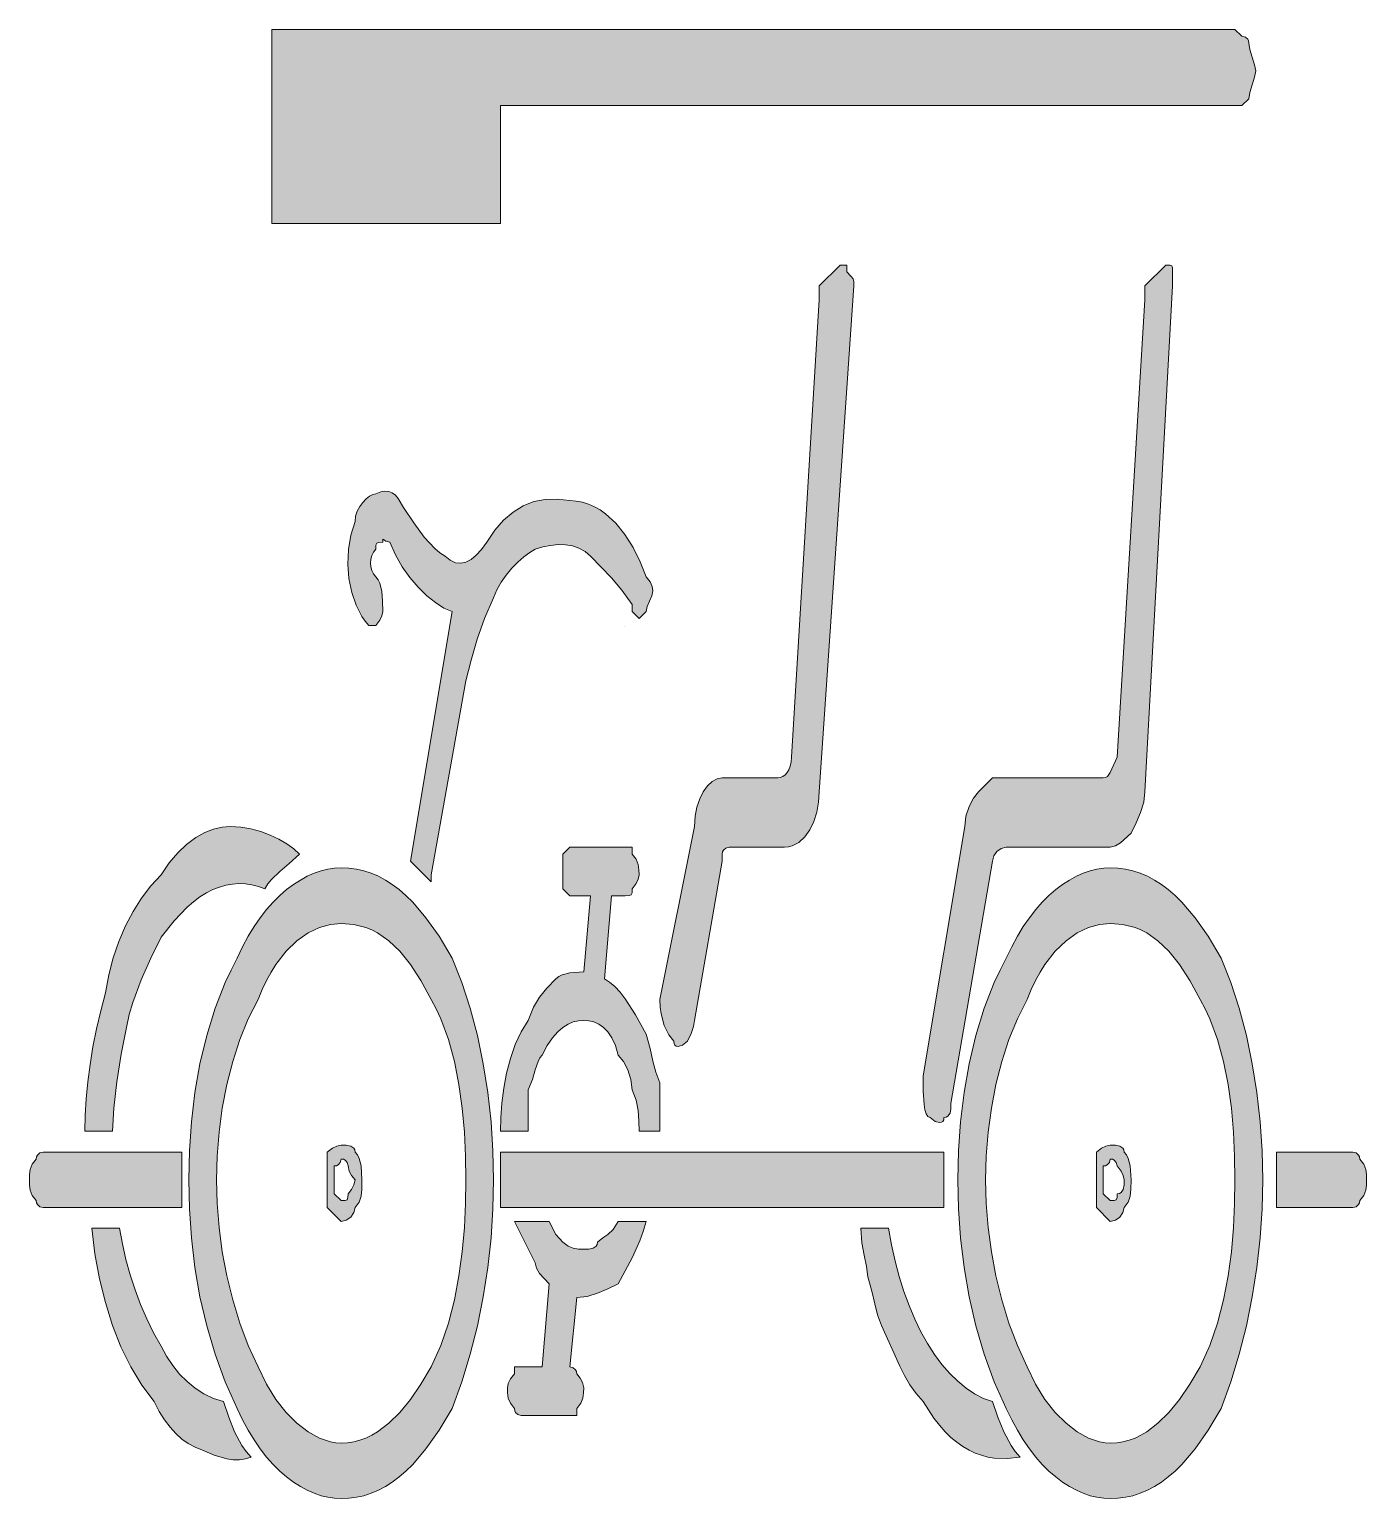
# Model space of a CAD drawing. Header units: metres. Extents: x 82 to 314, y 12 to 267.
import ezdxf

# ---------------------------------------------------------------- set-up
doc = ezdxf.new("R2010")
doc.units = ezdxf.units.M
doc.layers.add('FILL_WHITE_FFFFFF', color=7, linetype='Continuous', true_color=0xffffff)
doc.layers.add('STROKE_WHITE_FFFFFF', color=7, linetype='Continuous', true_color=0xffffff)

msp = doc.modelspace()

# ---------------------------------------------------------------- hatches: boundary and pattern name
at = {"layer": 'FILL_WHITE_FFFFFF', "true_color": 0xffffff}
h = msp.add_hatch(color=7, dxfattribs=at)
h.dxf.hatch_style = 1
h.paths.add_polyline_path([(291.15, 266.85), (292.35, 265.65), (292.95, 265.5), (293.36, 265.14), (293.5, 264.85), (293.55, 264.45), (293.74, 263.36), (294.15, 262.05), (294.56, 260.74), (294.75, 259.65), (294.56, 258.56), (294.15, 257.25), (293.74, 255.94), (293.55, 254.85), (292.35, 253.65), (291.15, 253.65), (163.95, 253.65), (163.95, 233.25), (124.35, 233.25), (124.35, 266.85), (291.15, 266.85)])
h = msp.add_hatch(color=7, dxfattribs=at)
h.dxf.hatch_style = 1
h.paths.add_polyline_path([(223.95, 226.05), (223.95, 224.85), (224.64, 224.14), (225, 223.65), (225.13, 223.16), (225.15, 222.45), (219.15, 134.85), (219.04, 133.06), (218.72, 131.32), (218.2, 129.7), (217.5, 128.25), (216.63, 127.02), (215.61, 126.07), (214.44, 125.47), (213.81, 125.31), (213.15, 125.25), (203.55, 125.25), (202.95, 125.1), (202.54, 124.74), (202.4, 124.45), (202.35, 124.05), (202.35, 122.85), (197.55, 95.25), (197.36, 94.18), (196.95, 93), (196.35, 91.65), (195.47, 90.97), (194.7, 90.75), (194.39, 90.81), (194.16, 90.97), (194, 91.26), (193.95, 91.65), (193.07, 92.77), (192.3, 94.35), (191.76, 96.37), (191.6, 97.56), (191.55, 98.85), (197.55, 128.85), (197.66, 130.59), (197.96, 132.19), (198.44, 133.62), (199.05, 134.85), (199.78, 135.86), (200.59, 136.61), (201.45, 137.09), (202.35, 137.25), (211.95, 137.25), (212.4, 137.31), (212.83, 137.47), (213.24, 137.76), (213.6, 138.15), (213.91, 138.66), (214.14, 139.27), (214.3, 140.01), (214.35, 140.85), (219.15, 220.05), (219.15, 222.45), (222.75, 226.05), (223.95, 226.05)])
h = msp.add_hatch(color=7, dxfattribs=at)
h.dxf.hatch_style = 1
h.paths.add_polyline_path([(268.75, 137.31), (269.06, 137.47), (269.55, 138.15), (270.75, 140.85), (275.55, 220.05), (275.55, 222.45), (279.15, 226.05), (279.84, 226.03), (280.2, 225.9), (280.33, 225.54), (280.35, 224.85), (280.35, 222.45), (275.55, 134.85), (275.34, 133.05), (274.8, 131.25), (274.03, 129.45), (273.15, 127.65), (271.35, 126), (270.45, 125.46), (269.55, 125.25), (251.55, 125.25), (250.67, 125.04), (249.9, 124.5), (249.36, 123.73), (249.15, 122.85), (241.95, 80.85), (241.93, 79.97), (241.8, 79.2), (241.44, 78.66), (241.15, 78.5), (240.75, 78.45), (240.7, 78.06), (240.54, 77.77), (240.31, 77.61), (240, 77.55), (239.23, 77.77), (238.35, 78.45), (237.95, 78.61), (237.66, 79.07), (237.44, 79.78), (237.3, 80.7), (237.17, 83.01), (237.15, 85.65), (244.35, 128.85), (244.56, 130.63), (245.1, 132.3), (245.87, 133.74), (246.75, 134.85), (249.15, 137.25), (268.35, 137.25), (268.75, 137.31)])
h = msp.add_hatch(color=7, dxfattribs=at)
h.dxf.hatch_style = 1
h.paths.add_polyline_path([(184.95, 169.74), (183.15, 171.9), (179.55, 175.65), (178.6, 176.44), (177.54, 177.02), (176.41, 177.4), (175.2, 177.6), (173.94, 177.63), (172.63, 177.51), (171.3, 177.24), (169.95, 176.85), (169, 176.29), (167.98, 175.54), (166.93, 174.61), (165.9, 173.55), (164.92, 172.37), (164.04, 171.11), (163.31, 169.8), (162.75, 168.45), (161.16, 164.85), (159.9, 161.25), (158.87, 157.65), (157.95, 154.05), (151.95, 120.45), (151.95, 119.25), (148.35, 122.85), (155.55, 166.05), (154.15, 166.66), (152.68, 167.59), (151.18, 168.79), (149.7, 170.25), (148.27, 171.93), (146.94, 173.81), (145.76, 175.86), (144.75, 178.05), (144.06, 178.22), (143.7, 178.5), (143.57, 178.56), (143.55, 178.05), (142.86, 178.03), (142.5, 177.9), (142.37, 177.54), (142.35, 176.85), (141.96, 176.35), (141.68, 175.76), (141.51, 175.12), (141.45, 174.45), (141.51, 173.78), (141.68, 173.14), (141.96, 172.55), (142.35, 172.05), (142.75, 171.55), (143.04, 170.94), (143.4, 169.5), (143.53, 167.83), (143.55, 166.05), (143.4, 165.3), (143.04, 164.53), (142.35, 163.65), (141.15, 163.65), (140.5, 164.38), (139.91, 165.21), (138.92, 167.14), (138.18, 169.35), (137.7, 171.75), (137.51, 174.27), (137.61, 176.81), (138.02, 179.3), (138.75, 181.65), (138.86, 182.55), (139.14, 183.41), (139.57, 184.22), (140.1, 184.95), (140.68, 185.56), (141.28, 186.04), (141.85, 186.34), (142.35, 186.45), (143.2, 186.79), (143.94, 186.92), (144.61, 186.85), (145.2, 186.6), (145.74, 186.18), (146.23, 185.61), (147.15, 184.05), (148.95, 181.39), (150.75, 178.95), (152.55, 176.96), (153.45, 176.21), (154.35, 175.65), (155.25, 174.92), (156.15, 174.51), (157.05, 174.41), (157.95, 174.6), (158.85, 175.08), (159.75, 175.82), (160.65, 176.81), (161.55, 178.05), (162.96, 180.13), (164.48, 181.87), (166.11, 183.28), (167.85, 184.35), (169.71, 185.08), (171.68, 185.47), (173.76, 185.53), (175.95, 185.25), (177.06, 185.18), (178.14, 184.98), (179.19, 184.65), (180.21, 184.2), (181.19, 183.64), (182.13, 182.97), (183.9, 181.35), (185.5, 179.39), (186.92, 177.15), (188.14, 174.68), (189.15, 172.05), (189.84, 171.17), (190.2, 170.4), (190.35, 169.65), (190.16, 168.75), (189.75, 167.85), (189.34, 166.95), (189.15, 166.05), (187.95, 164.85), (186.75, 166.05), (186.75, 167.25), (184.95, 169.74)])
h = msp.add_hatch(color=7, dxfattribs=at)
h.dxf.hatch_style = 1
h.paths.add_polyline_path([(92.01, 78.8), (92.18, 81.66), (92.46, 84.59), (92.85, 87.6), (93.36, 90.66), (93.98, 93.77), (94.71, 96.9), (95.55, 100.05), (96.11, 103.14), (96.88, 106.11), (97.85, 108.93), (99, 111.6), (100.32, 114.1), (101.79, 116.42), (103.41, 118.54), (105.15, 120.45), (106.55, 122.53), (108.04, 124.29), (109.58, 125.74), (111.15, 126.9), (112.72, 127.77), (114.26, 128.38), (115.75, 128.74), (117.15, 128.85), (118.95, 128.74), (120.71, 128.44), (122.42, 127.96), (124.05, 127.35), (125.56, 126.62), (126.94, 125.81), (128.14, 124.95), (129.15, 124.05), (127.37, 122.44), (125.7, 121.05), (124.26, 119.66), (123.65, 118.9), (123.15, 118.05), (122.03, 118.44), (120.9, 118.72), (119.78, 118.89), (118.65, 118.93), (117.53, 118.86), (116.4, 118.66), (115.28, 118.34), (114.15, 117.9), (113.03, 117.33), (111.9, 116.63), (110.78, 115.8), (109.65, 114.84), (107.4, 112.52), (105.15, 109.65), (103.37, 106.03), (101.7, 102.3), (100.26, 98.34), (99.65, 96.25), (99.15, 94.05), (98.27, 89.38), (97.5, 84.6), (96.96, 80.04), (96.75, 76.05), (91.95, 76.05), (92.01, 78.8)])
h = msp.add_hatch(color=7, dxfattribs=at)
h.dxf.hatch_style = 1
h.paths.add_polyline_path([(182.85, 101.89), (183.75, 101.12), (184.65, 100.15), (185.55, 99), (187.35, 96.21), (189.15, 92.85), (189.86, 90.36), (190.35, 88.2), (190.84, 86.27), (191.55, 84.45), (191.55, 79.65), (191.55, 77.25), (191.55, 76.05), (187.95, 76.05), (187.93, 77.85), (187.8, 79.65), (187.44, 81.45), (186.75, 83.25), (186.54, 85.03), (186, 86.7), (185.23, 88.14), (184.35, 89.25), (183.85, 90.89), (183.24, 92.21), (182.56, 93.26), (181.8, 94.05), (180.99, 94.62), (180.13, 94.99), (179.25, 95.19), (178.35, 95.25), (177.45, 95.19), (176.55, 94.99), (175.65, 94.62), (174.75, 94.05), (173.85, 93.26), (172.95, 92.21), (172.05, 90.89), (171.15, 89.25), (170.75, 88.75), (170.44, 88.14), (169.95, 86.7), (169.46, 85.03), (168.75, 83.25), (168.75, 76.05), (163.95, 76.05), (164.01, 78.4), (164.19, 80.91), (164.52, 83.5), (165, 86.1), (165.65, 88.65), (166.48, 91.07), (167.51, 93.29), (168.75, 95.25), (169.67, 97.56), (170.7, 99.3), (171.96, 100.82), (173.55, 102.45), (174.05, 102.85), (174.64, 103.14), (175.95, 103.5), (178.35, 103.65), (179.55, 116.85), (175.95, 116.85), (174.75, 118.05), (174.75, 120.45), (174.75, 124.05), (175.95, 125.25), (185.55, 125.25), (186.75, 125.25), (186.75, 124.05), (187.44, 123.15), (187.8, 122.25), (187.93, 121.35), (187.95, 120.45), (187.8, 119.7), (187.44, 118.93), (186.75, 118.05), (186.73, 117.36), (186.6, 117), (186.24, 116.87), (185.55, 116.85), (183.15, 116.85), (181.95, 102.45), (182.85, 101.89)])
h = msp.add_hatch(color=7, dxfattribs=at)
h.dxf.hatch_style = 1
h.paths.add_polyline_path([(162.3, 57.58), (161.74, 52.48), (160.95, 47.4), (159.94, 42.37), (158.7, 37.44), (157.24, 32.66), (155.55, 28.05), (153.3, 24.28), (151.03, 21.06), (148.74, 18.37), (147.57, 17.22), (146.4, 16.2), (145.21, 15.31), (144.01, 14.54), (142.79, 13.89), (141.54, 13.37), (140.28, 12.96), (139, 12.68), (137.69, 12.51), (136.35, 12.45), (135.21, 12.51), (134.05, 12.68), (132.87, 12.96), (131.68, 13.37), (130.48, 13.89), (129.28, 14.54), (128.09, 15.31), (126.9, 16.2), (125.73, 17.22), (124.57, 18.37), (123.44, 19.65), (122.34, 21.06), (121.28, 22.6), (120.26, 24.28), (119.28, 26.1), (118.35, 28.05), (116.27, 32.66), (114.51, 37.44), (113.06, 42.37), (111.9, 47.4), (111.03, 52.48), (110.42, 57.58), (110.06, 62.65), (109.95, 67.65), (110.06, 72.65), (110.42, 77.7), (111.03, 82.75), (111.9, 87.75), (113.06, 92.63), (114.51, 97.35), (116.27, 101.84), (117.27, 103.98), (118.35, 106.05), (119.28, 108), (120.26, 109.82), (121.28, 111.5), (122.34, 113.04), (123.44, 114.45), (124.57, 115.73), (125.73, 116.88), (126.9, 117.9), (128.09, 118.79), (129.28, 119.56), (130.48, 120.21), (131.68, 120.73), (132.87, 121.14), (134.05, 121.42), (135.21, 121.59), (136.35, 121.65), (137.69, 121.59), (139, 121.42), (140.28, 121.14), (141.54, 120.73), (142.79, 120.21), (144.01, 119.56), (145.21, 118.79), (146.4, 117.9), (147.57, 116.88), (148.74, 115.73), (151.03, 113.04), (153.3, 109.82), (155.55, 106.05), (157.24, 101.84), (158.7, 97.35), (159.94, 92.63), (160.95, 87.75), (161.74, 82.75), (162.3, 77.7), (162.64, 72.65), (162.75, 67.65), (162.64, 62.65), (162.3, 57.58)])
h.paths.add_polyline_path([(157.69, 75.9), (157.32, 80.05), (156.75, 84.15), (155.96, 88.13), (154.91, 91.95), (153.59, 95.54), (152.81, 97.23), (151.95, 98.85), (150.15, 102.17), (148.33, 104.96), (146.49, 107.25), (144.6, 109.05), (142.66, 110.4), (141.66, 110.92), (140.64, 111.34), (138.55, 111.88), (136.35, 112.05), (134.5, 111.88), (132.58, 111.34), (130.63, 110.4), (128.7, 109.05), (126.82, 107.25), (125.04, 104.96), (124.2, 103.63), (123.41, 102.17), (122.65, 100.58), (121.95, 98.85), (120.26, 95.54), (118.8, 91.95), (117.56, 88.13), (116.55, 84.15), (115.76, 80.05), (115.2, 75.9), (114.86, 71.75), (114.75, 67.65), (114.86, 63.55), (115.2, 59.38), (115.76, 55.18), (116.55, 51), (117.56, 46.87), (118.8, 42.84), (120.26, 38.96), (121.95, 35.25), (123.41, 32.27), (125.04, 29.64), (126.82, 27.38), (128.7, 25.5), (130.63, 24.01), (132.58, 22.93), (134.5, 22.27), (135.44, 22.11), (136.35, 22.05), (137.46, 22.11), (138.55, 22.27), (139.61, 22.55), (140.64, 22.93), (141.66, 23.42), (142.66, 24.01), (144.6, 25.5), (146.49, 27.38), (148.33, 29.64), (150.15, 32.27), (151.95, 35.25), (153.59, 38.96), (154.91, 42.84), (155.96, 46.87), (156.75, 51), (157.32, 55.18), (157.69, 59.38), (157.89, 63.55), (157.95, 67.65), (157.89, 71.75), (157.69, 75.9)], flags=16)
h = msp.add_hatch(color=7, dxfattribs=at)
h.dxf.hatch_style = 1
h.paths.add_polyline_path([(295.5, 57.58), (294.94, 52.48), (294.15, 47.4), (293.14, 42.37), (291.9, 37.44), (290.44, 32.66), (288.75, 28.05), (286.5, 24.28), (284.23, 21.06), (281.94, 18.37), (280.77, 17.22), (279.6, 16.2), (278.41, 15.31), (277.21, 14.54), (275.99, 13.89), (274.74, 13.37), (273.48, 12.96), (272.2, 12.68), (270.89, 12.51), (269.55, 12.45), (268.41, 12.51), (267.25, 12.68), (266.07, 12.96), (264.88, 13.37), (263.68, 13.89), (262.48, 14.54), (261.29, 15.31), (260.1, 16.2), (258.93, 17.22), (257.77, 18.37), (256.64, 19.65), (255.54, 21.06), (254.48, 22.6), (253.46, 24.28), (252.48, 26.1), (251.55, 28.05), (249.47, 32.66), (247.71, 37.44), (246.26, 42.37), (245.1, 47.4), (244.23, 52.48), (243.62, 57.58), (243.26, 62.65), (243.15, 67.65), (243.26, 72.65), (243.62, 77.7), (244.23, 82.75), (245.1, 87.75), (246.26, 92.63), (247.71, 97.35), (249.47, 101.84), (250.47, 103.98), (251.55, 106.05), (252.48, 108), (253.46, 109.82), (254.48, 111.5), (255.54, 113.04), (256.64, 114.45), (257.77, 115.73), (258.93, 116.88), (260.1, 117.9), (261.29, 118.79), (262.48, 119.56), (263.68, 120.21), (264.88, 120.73), (266.07, 121.14), (267.25, 121.42), (268.41, 121.59), (269.55, 121.65), (270.89, 121.59), (272.2, 121.42), (273.48, 121.14), (274.74, 120.73), (275.99, 120.21), (277.21, 119.56), (278.41, 118.79), (279.6, 117.9), (280.77, 116.88), (281.94, 115.73), (284.23, 113.04), (286.5, 109.82), (288.75, 106.05), (290.44, 101.84), (291.9, 97.35), (293.14, 92.63), (294.15, 87.75), (294.94, 82.75), (295.5, 77.7), (295.84, 72.65), (295.95, 67.65), (295.84, 62.65), (295.5, 57.58)])
h.paths.add_polyline_path([(290.89, 75.9), (290.52, 80.05), (289.95, 84.15), (289.16, 88.13), (288.11, 91.95), (286.79, 95.54), (286.01, 97.23), (285.15, 98.85), (283.35, 102.17), (281.53, 104.96), (279.69, 107.25), (277.8, 109.05), (275.86, 110.4), (274.86, 110.92), (273.84, 111.34), (271.75, 111.88), (269.55, 112.05), (267.7, 111.88), (265.78, 111.34), (263.83, 110.4), (261.9, 109.05), (260.02, 107.25), (258.24, 104.96), (257.4, 103.63), (256.61, 102.17), (255.85, 100.58), (255.15, 98.85), (253.46, 95.54), (252, 91.95), (250.76, 88.13), (249.75, 84.15), (248.96, 80.05), (248.4, 75.9), (248.06, 71.75), (247.95, 67.65), (248.06, 63.55), (248.4, 59.38), (248.96, 55.18), (249.75, 51), (250.76, 46.87), (252, 42.84), (253.46, 38.96), (255.15, 35.25), (256.61, 32.27), (258.24, 29.64), (260.02, 27.38), (261.9, 25.5), (263.83, 24.01), (265.78, 22.93), (267.7, 22.27), (268.64, 22.11), (269.55, 22.05), (270.66, 22.11), (271.75, 22.27), (272.81, 22.55), (273.84, 22.93), (274.86, 23.42), (275.86, 24.01), (277.8, 25.5), (279.69, 27.38), (281.53, 29.64), (283.35, 32.27), (285.15, 35.25), (286.79, 38.96), (288.11, 42.84), (289.16, 46.87), (289.95, 51), (290.52, 55.18), (290.89, 59.38), (291.09, 63.55), (291.15, 67.65), (291.09, 71.75), (290.89, 75.9)], flags=16)
h = msp.add_hatch(color=7, dxfattribs=at)
h.dxf.hatch_style = 1
h.paths.add_polyline_path([(108.75, 62.85), (84.75, 62.85), (84.15, 63), (83.74, 63.36), (83.6, 63.65), (83.55, 64.05), (82.86, 64.95), (82.5, 65.85), (82.37, 66.75), (82.35, 67.65), (82.37, 68.55), (82.5, 69.45), (82.86, 70.35), (83.55, 71.25), (83.6, 71.65), (83.74, 71.94), (84.15, 72.3), (84.75, 72.45), (108.75, 72.45), (108.75, 62.85)])
h = msp.add_hatch(color=7, dxfattribs=at)
h.dxf.hatch_style = 1
h.paths.add_polyline_path([(139.8, 64.8), (139.44, 63.77), (138.75, 62.85), (138.54, 61.97), (138, 61.2), (137.23, 60.66), (136.35, 60.45), (133.95, 62.85), (133.95, 67.65), (133.95, 72.45), (134.83, 73.14), (135.6, 73.5), (136.35, 73.65), (137.23, 73.63), (138, 73.5), (138.54, 73.14), (138.7, 72.85), (138.75, 72.45), (139.15, 71.95), (139.44, 71.36), (139.8, 70.05), (139.95, 67.65), (139.93, 66.06), (139.8, 64.8)])
h.paths.add_polyline_path([(137.74, 69.17), (137.55, 70.05), (137.4, 70.65), (137.04, 71.06), (136.75, 71.2), (136.35, 71.25), (136.2, 70.65), (135.84, 70.24), (135.55, 70.1), (135.15, 70.05), (135.15, 67.65), (135.15, 65.25), (136.35, 64.05), (137.04, 64.07), (137.4, 64.2), (137.53, 64.56), (137.55, 65.25), (138.15, 66), (138.56, 66.77), (138.75, 67.65), (138.15, 68.4), (137.74, 69.17)], flags=16)
h = msp.add_hatch(color=7, dxfattribs=at)
h.dxf.hatch_style = 1
h.paths.add_polyline_path([(163.95, 72.45), (240.75, 72.45), (240.75, 62.85), (163.95, 62.85), (163.95, 72.45)])
h = msp.add_hatch(color=7, dxfattribs=at)
h.dxf.hatch_style = 1
h.paths.add_polyline_path([(273, 64.8), (272.64, 63.77), (271.95, 62.85), (271.74, 61.97), (271.2, 61.2), (270.43, 60.66), (269.55, 60.45), (267.15, 62.85), (267.15, 67.65), (267.15, 72.45), (268.03, 73.14), (268.8, 73.5), (269.55, 73.65), (270.43, 73.63), (271.2, 73.5), (271.74, 73.14), (271.9, 72.85), (271.95, 72.45), (272.35, 71.95), (272.64, 71.36), (273, 70.05), (273.15, 67.65), (273.13, 66.06), (273, 64.8)])
h.paths.add_polyline_path([(271.44, 69.17), (270.75, 70.05), (270.6, 70.65), (270.24, 71.06), (269.95, 71.2), (269.55, 71.25), (269.4, 70.65), (269.04, 70.24), (268.75, 70.1), (268.35, 70.05), (268.35, 67.65), (268.35, 65.25), (269.55, 64.05), (270.24, 64.07), (270.6, 64.2), (270.73, 64.56), (270.75, 65.25), (271.15, 65.3), (271.44, 65.46), (271.8, 66), (271.93, 66.77), (271.95, 67.65), (271.8, 68.4), (271.44, 69.17)], flags=16)
h = msp.add_hatch(color=7, dxfattribs=at)
h.dxf.hatch_style = 1
h.paths.add_polyline_path([(298.35, 72.45), (311.55, 72.45), (312.15, 72.3), (312.56, 71.94), (312.7, 71.65), (312.75, 71.25), (313.44, 70.35), (313.8, 69.45), (313.93, 68.55), (313.95, 67.65), (313.93, 66.75), (313.8, 65.85), (313.44, 64.95), (312.75, 64.05), (312.7, 63.65), (312.56, 63.36), (312.15, 63), (311.55, 62.85), (298.35, 62.85), (298.35, 72.45)])
h = msp.add_hatch(color=7, dxfattribs=at)
h.dxf.hatch_style = 1
h.paths.add_polyline_path([(97.95, 59.25), (98.46, 56.55), (99.08, 53.87), (99.81, 51.21), (100.65, 48.6), (101.61, 46.04), (102.68, 43.56), (103.86, 41.15), (105.15, 38.85), (106.11, 37.11), (107.18, 35.49), (108.36, 34.02), (109.65, 32.7), (111.06, 31.55), (112.58, 30.58), (114.21, 29.81), (115.95, 29.25), (116.87, 26.57), (117.9, 24), (119.16, 21.66), (119.9, 20.6), (120.75, 19.65), (119.8, 19.31), (118.76, 19.16), (117.67, 19.19), (116.55, 19.35), (114.34, 19.99), (112.35, 20.85), (111.05, 21.36), (109.86, 21.99), (108.74, 22.77), (107.7, 23.7), (106.71, 24.8), (105.77, 26.08), (104.85, 27.56), (103.95, 29.25), (101.81, 32.11), (99.9, 35.29), (98.21, 38.74), (96.75, 42.45), (95.51, 46.38), (94.5, 50.51), (93.71, 54.81), (93.15, 59.25), (97.95, 59.25)])
h = msp.add_hatch(color=7, dxfattribs=at)
h.dxf.hatch_style = 1
h.paths.add_polyline_path([(176.55, 35.1), (176.96, 34.74), (177.1, 34.45), (177.15, 34.05), (177.75, 33.3), (178.16, 32.53), (178.35, 31.65), (178.33, 30.75), (178.2, 29.85), (177.84, 28.95), (177.15, 28.05), (177.15, 26.85), (175.95, 26.85), (167.55, 26.85), (166.95, 27), (166.54, 27.36), (166.4, 27.65), (166.35, 28.05), (165.66, 28.95), (165.3, 29.85), (165.17, 30.75), (165.15, 31.65), (165.3, 32.4), (165.66, 33.17), (166.35, 34.05), (166.35, 35.25), (167.55, 35.25), (171.15, 35.25), (172.35, 49.65), (170.7, 51.45), (170.16, 52.35), (169.95, 53.25), (166.35, 60.45), (172.35, 60.45), (173.55, 58.2), (174.75, 56.85), (175.65, 56.16), (176.55, 55.8), (177.45, 55.67), (178.35, 55.65), (179.23, 55.67), (180, 55.8), (180.54, 56.16), (180.7, 56.45), (180.75, 56.85), (181.65, 57.58), (182.55, 58.2), (183.45, 59.04), (184.35, 60.45), (189.15, 60.45), (188.65, 58.71), (188.06, 57.07), (186.75, 54.15), (184.35, 49.65), (182.55, 48.77), (180.75, 48), (178.95, 47.46), (177.15, 47.25), (175.95, 35.25), (176.55, 35.1)])
h = msp.add_hatch(color=7, dxfattribs=at)
h.dxf.hatch_style = 1
h.paths.add_polyline_path([(231.66, 56.37), (232.27, 53.58), (232.98, 50.89), (233.79, 48.32), (234.7, 45.86), (235.69, 43.54), (236.75, 41.34), (237.9, 39.3), (239.12, 37.41), (240.4, 35.68), (241.74, 34.13), (243.13, 32.76), (244.58, 31.57), (246.06, 30.59), (247.59, 29.81), (249.15, 29.25), (250.07, 26.57), (251.1, 24), (252.36, 21.66), (253.1, 20.6), (253.95, 19.65), (251.7, 19.37), (249.47, 19.46), (248.36, 19.65), (247.26, 19.95), (246.18, 20.34), (245.1, 20.85), (244.04, 21.47), (242.99, 22.2), (241.96, 23.06), (240.96, 24.04), (239.97, 25.14), (239, 26.38), (237.15, 29.25), (235.91, 30.65), (234.84, 32.16), (233.92, 33.74), (233.1, 35.4), (229.95, 42.45), (229.24, 44.27), (228.75, 46.2), (228.26, 48.36), (227.55, 50.85), (227.36, 52.67), (226.95, 54.6), (226.54, 56.76), (226.35, 59.25), (231.15, 59.25), (231.66, 56.37)])

# ---------------------------------------------------------------- linework, layer by layer
at = {"layer": 'FILL_WHITE_FFFFFF', "lineweight": 0, "true_color": 0xffffff}
for points in [[(291.15, 266.85), (292.35, 265.65), (292.95, 265.5), (293.36, 265.14), (293.5, 264.85), (293.55, 264.45), (293.74, 263.36), (294.15, 262.05), (294.56, 260.74), (294.75, 259.65), (294.56, 258.56), (294.15, 257.25), (293.74, 255.94), (293.55, 254.85), (292.35, 253.65), (291.15, 253.65), (163.95, 253.65), (163.95, 233.25), (124.35, 233.25), (124.35, 266.85)], [(223.95, 226.05), (223.95, 224.85), (224.64, 224.14), (225, 223.65), (225.13, 223.16), (225.15, 222.45), (219.15, 134.85), (219.04, 133.06), (218.72, 131.32), (218.2, 129.7), (217.5, 128.25), (216.63, 127.02), (215.61, 126.07), (214.44, 125.47), (213.81, 125.31), (213.15, 125.25), (203.55, 125.25), (202.95, 125.1), (202.54, 124.74), (202.4, 124.45), (202.35, 124.05), (202.35, 122.85), (197.55, 95.25), (197.36, 94.18), (196.95, 93), (196.35, 91.65), (195.47, 90.97), (194.7, 90.75), (194.39, 90.81), (194.16, 90.97), (194, 91.26), (193.95, 91.65), (193.07, 92.77), (192.3, 94.35), (191.76, 96.37), (191.6, 97.56), (191.55, 98.85), (197.55, 128.85), (197.66, 130.59), (197.96, 132.19), (198.44, 133.62), (199.05, 134.85), (199.78, 135.86), (200.59, 136.61), (201.45, 137.09), (202.35, 137.25), (211.95, 137.25), (212.4, 137.31), (212.83, 137.47), (213.24, 137.76), (213.6, 138.15), (213.91, 138.66), (214.14, 139.27), (214.3, 140.01), (214.35, 140.85), (219.15, 220.05), (219.15, 222.45), (222.75, 226.05)], [(268.75, 137.31), (269.06, 137.47), (269.55, 138.15), (270.75, 140.85), (275.55, 220.05), (275.55, 222.45), (279.15, 226.05), (279.84, 226.03), (280.2, 225.9), (280.33, 225.54), (280.35, 224.85), (280.35, 222.45), (275.55, 134.85), (275.34, 133.05), (274.8, 131.25), (274.03, 129.45), (273.15, 127.65), (271.35, 126), (270.45, 125.46), (269.55, 125.25), (251.55, 125.25), (250.67, 125.04), (249.9, 124.5), (249.36, 123.73), (249.15, 122.85), (241.95, 80.85), (241.93, 79.97), (241.8, 79.2), (241.44, 78.66), (241.15, 78.5), (240.75, 78.45), (240.7, 78.06), (240.54, 77.77), (240.31, 77.61), (240, 77.55), (239.23, 77.77), (238.35, 78.45), (237.95, 78.61), (237.66, 79.07), (237.44, 79.78), (237.3, 80.7), (237.17, 83.01), (237.15, 85.65), (244.35, 128.85), (244.56, 130.63), (245.1, 132.3), (245.87, 133.74), (246.75, 134.85), (249.15, 137.25), (268.35, 137.25)], [(184.95, 169.74), (183.15, 171.9), (179.55, 175.65), (178.6, 176.44), (177.54, 177.02), (176.41, 177.4), (175.2, 177.6), (173.94, 177.63), (172.63, 177.51), (171.3, 177.24), (169.95, 176.85), (169, 176.29), (167.98, 175.54), (166.93, 174.61), (165.9, 173.55), (164.92, 172.37), (164.04, 171.11), (163.31, 169.8), (162.75, 168.45), (161.16, 164.85), (159.9, 161.25), (158.87, 157.65), (157.95, 154.05), (151.95, 120.45), (151.95, 119.25), (148.35, 122.85), (155.55, 166.05), (154.15, 166.66), (152.68, 167.59), (151.18, 168.79), (149.7, 170.25), (148.27, 171.93), (146.94, 173.81), (145.76, 175.86), (144.75, 178.05), (144.06, 178.22), (143.7, 178.5), (143.57, 178.56), (143.55, 178.05), (142.86, 178.03), (142.5, 177.9), (142.37, 177.54), (142.35, 176.85), (141.96, 176.35), (141.68, 175.76), (141.51, 175.12), (141.45, 174.45), (141.51, 173.78), (141.68, 173.14), (141.96, 172.55), (142.35, 172.05), (142.75, 171.55), (143.04, 170.94), (143.4, 169.5), (143.53, 167.83), (143.55, 166.05), (143.4, 165.3), (143.04, 164.53), (142.35, 163.65), (141.15, 163.65), (140.5, 164.38), (139.91, 165.21), (138.92, 167.14), (138.18, 169.35), (137.7, 171.75), (137.51, 174.27), (137.61, 176.81), (138.02, 179.3), (138.75, 181.65), (138.86, 182.55), (139.14, 183.41), (139.57, 184.22), (140.1, 184.95), (140.68, 185.56), (141.28, 186.04), (141.85, 186.34), (142.35, 186.45), (143.2, 186.79), (143.94, 186.92), (144.61, 186.85), (145.2, 186.6), (145.74, 186.18), (146.23, 185.61), (147.15, 184.05), (148.95, 181.39), (150.75, 178.95), (152.55, 176.96), (153.45, 176.21), (154.35, 175.65), (155.25, 174.92), (156.15, 174.51), (157.05, 174.41), (157.95, 174.6), (158.85, 175.08), (159.75, 175.82), (160.65, 176.81), (161.55, 178.05), (162.96, 180.13), (164.48, 181.87), (166.11, 183.28), (167.85, 184.35), (169.71, 185.08), (171.68, 185.47), (173.76, 185.53), (175.95, 185.25), (177.06, 185.18), (178.14, 184.98), (179.19, 184.65), (180.21, 184.2), (181.19, 183.64), (182.13, 182.97), (183.9, 181.35), (185.5, 179.39), (186.92, 177.15), (188.14, 174.68), (189.15, 172.05), (189.84, 171.17), (190.2, 170.4), (190.35, 169.65), (190.16, 168.75), (189.75, 167.85), (189.34, 166.95), (189.15, 166.05), (187.95, 164.85), (186.75, 166.05), (186.75, 167.25)], [(92.01, 78.8), (92.18, 81.66), (92.46, 84.59), (92.85, 87.6), (93.36, 90.66), (93.98, 93.77), (94.71, 96.9), (95.55, 100.05), (96.11, 103.14), (96.88, 106.11), (97.85, 108.93), (99, 111.6), (100.32, 114.1), (101.79, 116.42), (103.41, 118.54), (105.15, 120.45), (106.55, 122.53), (108.04, 124.29), (109.58, 125.74), (111.15, 126.9), (112.72, 127.77), (114.26, 128.38), (115.75, 128.74), (117.15, 128.85), (118.95, 128.74), (120.71, 128.44), (122.42, 127.96), (124.05, 127.35), (125.56, 126.62), (126.94, 125.81), (128.14, 124.95), (129.15, 124.05), (127.37, 122.44), (125.7, 121.05), (124.26, 119.66), (123.65, 118.9), (123.15, 118.05), (122.03, 118.44), (120.9, 118.72), (119.78, 118.89), (118.65, 118.93), (117.53, 118.86), (116.4, 118.66), (115.28, 118.34), (114.15, 117.9), (113.03, 117.33), (111.9, 116.63), (110.78, 115.8), (109.65, 114.84), (107.4, 112.52), (105.15, 109.65), (103.37, 106.03), (101.7, 102.3), (100.26, 98.34), (99.65, 96.25), (99.15, 94.05), (98.27, 89.38), (97.5, 84.6), (96.96, 80.04), (96.75, 76.05), (91.95, 76.05)], [(182.85, 101.89), (183.75, 101.12), (184.65, 100.15), (185.55, 99), (187.35, 96.21), (189.15, 92.85), (189.86, 90.36), (190.35, 88.2), (190.84, 86.27), (191.55, 84.45), (191.55, 79.65), (191.55, 77.25), (191.55, 76.05), (187.95, 76.05), (187.93, 77.85), (187.8, 79.65), (187.44, 81.45), (186.75, 83.25), (186.54, 85.03), (186, 86.7), (185.23, 88.14), (184.35, 89.25), (183.85, 90.89), (183.24, 92.21), (182.56, 93.26), (181.8, 94.05), (180.99, 94.62), (180.13, 94.99), (179.25, 95.19), (178.35, 95.25), (177.45, 95.19), (176.55, 94.99), (175.65, 94.62), (174.75, 94.05), (173.85, 93.26), (172.95, 92.21), (172.05, 90.89), (171.15, 89.25), (170.75, 88.75), (170.44, 88.14), (169.95, 86.7), (169.46, 85.03), (168.75, 83.25), (168.75, 76.05), (163.95, 76.05), (164.01, 78.4), (164.19, 80.91), (164.52, 83.5), (165, 86.1), (165.65, 88.65), (166.48, 91.07), (167.51, 93.29), (168.75, 95.25), (169.67, 97.56), (170.7, 99.3), (171.96, 100.82), (173.55, 102.45), (174.05, 102.85), (174.64, 103.14), (175.95, 103.5), (178.35, 103.65), (179.55, 116.85), (175.95, 116.85), (174.75, 118.05), (174.75, 120.45), (174.75, 124.05), (175.95, 125.25), (185.55, 125.25), (186.75, 125.25), (186.75, 124.05), (187.44, 123.15), (187.8, 122.25), (187.93, 121.35), (187.95, 120.45), (187.8, 119.7), (187.44, 118.93), (186.75, 118.05), (186.73, 117.36), (186.6, 117), (186.24, 116.87), (185.55, 116.85), (183.15, 116.85), (181.95, 102.45)], [(162.3, 57.58), (161.74, 52.48), (160.95, 47.4), (159.94, 42.37), (158.7, 37.44), (157.24, 32.66), (155.55, 28.05), (153.3, 24.28), (151.03, 21.06), (148.74, 18.37), (147.57, 17.22), (146.4, 16.2), (145.21, 15.31), (144.01, 14.54), (142.79, 13.89), (141.54, 13.37), (140.28, 12.96), (139, 12.68), (137.69, 12.51), (136.35, 12.45), (135.21, 12.51), (134.05, 12.68), (132.87, 12.96), (131.68, 13.37), (130.48, 13.89), (129.28, 14.54), (128.09, 15.31), (126.9, 16.2), (125.73, 17.22), (124.57, 18.37), (123.44, 19.65), (122.34, 21.06), (121.28, 22.6), (120.26, 24.28), (119.28, 26.1), (118.35, 28.05), (116.27, 32.66), (114.51, 37.44), (113.06, 42.37), (111.9, 47.4), (111.03, 52.48), (110.42, 57.58), (110.06, 62.65), (109.95, 67.65), (110.06, 72.65), (110.42, 77.7), (111.03, 82.75), (111.9, 87.75), (113.06, 92.63), (114.51, 97.35), (116.27, 101.84), (117.27, 103.98), (118.35, 106.05), (119.28, 108), (120.26, 109.82), (121.28, 111.5), (122.34, 113.04), (123.44, 114.45), (124.57, 115.73), (125.73, 116.88), (126.9, 117.9), (128.09, 118.79), (129.28, 119.56), (130.48, 120.21), (131.68, 120.73), (132.87, 121.14), (134.05, 121.42), (135.21, 121.59), (136.35, 121.65), (137.69, 121.59), (139, 121.42), (140.28, 121.14), (141.54, 120.73), (142.79, 120.21), (144.01, 119.56), (145.21, 118.79), (146.4, 117.9), (147.57, 116.88), (148.74, 115.73), (151.03, 113.04), (153.3, 109.82), (155.55, 106.05), (157.24, 101.84), (158.7, 97.35), (159.94, 92.63), (160.95, 87.75), (161.74, 82.75), (162.3, 77.7), (162.64, 72.65), (162.75, 67.65), (162.64, 62.65)], [(295.5, 57.58), (294.94, 52.48), (294.15, 47.4), (293.14, 42.37), (291.9, 37.44), (290.44, 32.66), (288.75, 28.05), (286.5, 24.28), (284.23, 21.06), (281.94, 18.37), (280.77, 17.22), (279.6, 16.2), (278.41, 15.31), (277.21, 14.54), (275.99, 13.89), (274.74, 13.37), (273.48, 12.96), (272.2, 12.68), (270.89, 12.51), (269.55, 12.45), (268.41, 12.51), (267.25, 12.68), (266.07, 12.96), (264.88, 13.37), (263.68, 13.89), (262.48, 14.54), (261.29, 15.31), (260.1, 16.2), (258.93, 17.22), (257.77, 18.37), (256.64, 19.65), (255.54, 21.06), (254.48, 22.6), (253.46, 24.28), (252.48, 26.1), (251.55, 28.05), (249.47, 32.66), (247.71, 37.44), (246.26, 42.37), (245.1, 47.4), (244.23, 52.48), (243.62, 57.58), (243.26, 62.65), (243.15, 67.65), (243.26, 72.65), (243.62, 77.7), (244.23, 82.75), (245.1, 87.75), (246.26, 92.63), (247.71, 97.35), (249.47, 101.84), (250.47, 103.98), (251.55, 106.05), (252.48, 108), (253.46, 109.82), (254.48, 111.5), (255.54, 113.04), (256.64, 114.45), (257.77, 115.73), (258.93, 116.88), (260.1, 117.9), (261.29, 118.79), (262.48, 119.56), (263.68, 120.21), (264.88, 120.73), (266.07, 121.14), (267.25, 121.42), (268.41, 121.59), (269.55, 121.65), (270.89, 121.59), (272.2, 121.42), (273.48, 121.14), (274.74, 120.73), (275.99, 120.21), (277.21, 119.56), (278.41, 118.79), (279.6, 117.9), (280.77, 116.88), (281.94, 115.73), (284.23, 113.04), (286.5, 109.82), (288.75, 106.05), (290.44, 101.84), (291.9, 97.35), (293.14, 92.63), (294.15, 87.75), (294.94, 82.75), (295.5, 77.7), (295.84, 72.65), (295.95, 67.65), (295.84, 62.65)], [(157.69, 75.9), (157.32, 80.05), (156.75, 84.15), (155.96, 88.13), (154.91, 91.95), (153.59, 95.54), (152.81, 97.23), (151.95, 98.85), (150.15, 102.17), (148.33, 104.96), (146.49, 107.25), (144.6, 109.05), (142.66, 110.4), (141.66, 110.92), (140.64, 111.34), (138.55, 111.88), (136.35, 112.05), (134.5, 111.88), (132.58, 111.34), (130.63, 110.4), (128.7, 109.05), (126.82, 107.25), (125.04, 104.96), (124.2, 103.63), (123.41, 102.17), (122.65, 100.58), (121.95, 98.85), (120.26, 95.54), (118.8, 91.95), (117.56, 88.13), (116.55, 84.15), (115.76, 80.05), (115.2, 75.9), (114.86, 71.75), (114.75, 67.65), (114.86, 63.55), (115.2, 59.38), (115.76, 55.18), (116.55, 51), (117.56, 46.87), (118.8, 42.84), (120.26, 38.96), (121.95, 35.25), (123.41, 32.27), (125.04, 29.64), (126.82, 27.38), (128.7, 25.5), (130.63, 24.01), (132.58, 22.93), (134.5, 22.27), (135.44, 22.11), (136.35, 22.05), (137.46, 22.11), (138.55, 22.27), (139.61, 22.55), (140.64, 22.93), (141.66, 23.42), (142.66, 24.01), (144.6, 25.5), (146.49, 27.38), (148.33, 29.64), (150.15, 32.27), (151.95, 35.25), (153.59, 38.96), (154.91, 42.84), (155.96, 46.87), (156.75, 51), (157.32, 55.18), (157.69, 59.38), (157.89, 63.55), (157.95, 67.65), (157.89, 71.75)], [(290.89, 75.9), (290.52, 80.05), (289.95, 84.15), (289.16, 88.13), (288.11, 91.95), (286.79, 95.54), (286.01, 97.23), (285.15, 98.85), (283.35, 102.17), (281.53, 104.96), (279.69, 107.25), (277.8, 109.05), (275.86, 110.4), (274.86, 110.92), (273.84, 111.34), (271.75, 111.88), (269.55, 112.05), (267.7, 111.88), (265.78, 111.34), (263.83, 110.4), (261.9, 109.05), (260.02, 107.25), (258.24, 104.96), (257.4, 103.63), (256.61, 102.17), (255.85, 100.58), (255.15, 98.85), (253.46, 95.54), (252, 91.95), (250.76, 88.13), (249.75, 84.15), (248.96, 80.05), (248.4, 75.9), (248.06, 71.75), (247.95, 67.65), (248.06, 63.55), (248.4, 59.38), (248.96, 55.18), (249.75, 51), (250.76, 46.87), (252, 42.84), (253.46, 38.96), (255.15, 35.25), (256.61, 32.27), (258.24, 29.64), (260.02, 27.38), (261.9, 25.5), (263.83, 24.01), (265.78, 22.93), (267.7, 22.27), (268.64, 22.11), (269.55, 22.05), (270.66, 22.11), (271.75, 22.27), (272.81, 22.55), (273.84, 22.93), (274.86, 23.42), (275.86, 24.01), (277.8, 25.5), (279.69, 27.38), (281.53, 29.64), (283.35, 32.27), (285.15, 35.25), (286.79, 38.96), (288.11, 42.84), (289.16, 46.87), (289.95, 51), (290.52, 55.18), (290.89, 59.38), (291.09, 63.55), (291.15, 67.65), (291.09, 71.75)], [(108.75, 62.85), (84.75, 62.85), (84.15, 63), (83.74, 63.36), (83.6, 63.65), (83.55, 64.05), (82.86, 64.95), (82.5, 65.85), (82.37, 66.75), (82.35, 67.65), (82.37, 68.55), (82.5, 69.45), (82.86, 70.35), (83.55, 71.25), (83.6, 71.65), (83.74, 71.94), (84.15, 72.3), (84.75, 72.45), (108.75, 72.45)], [(139.8, 64.8), (139.44, 63.77), (138.75, 62.85), (138.54, 61.97), (138, 61.2), (137.23, 60.66), (136.35, 60.45), (133.95, 62.85), (133.95, 67.65), (133.95, 72.45), (134.83, 73.14), (135.6, 73.5), (136.35, 73.65), (137.23, 73.63), (138, 73.5), (138.54, 73.14), (138.7, 72.85), (138.75, 72.45), (139.15, 71.95), (139.44, 71.36), (139.8, 70.05), (139.95, 67.65), (139.93, 66.06)], [(137.74, 69.17), (137.55, 70.05), (137.4, 70.65), (137.04, 71.06), (136.75, 71.2), (136.35, 71.25), (136.2, 70.65), (135.84, 70.24), (135.55, 70.1), (135.15, 70.05), (135.15, 67.65), (135.15, 65.25), (136.35, 64.05), (137.04, 64.07), (137.4, 64.2), (137.53, 64.56), (137.55, 65.25), (138.15, 66), (138.56, 66.77), (138.75, 67.65), (138.15, 68.4)], [(163.95, 72.45), (240.75, 72.45), (240.75, 62.85), (163.95, 62.85)], [(273, 64.8), (272.64, 63.77), (271.95, 62.85), (271.74, 61.97), (271.2, 61.2), (270.43, 60.66), (269.55, 60.45), (267.15, 62.85), (267.15, 67.65), (267.15, 72.45), (268.03, 73.14), (268.8, 73.5), (269.55, 73.65), (270.43, 73.63), (271.2, 73.5), (271.74, 73.14), (271.9, 72.85), (271.95, 72.45), (272.35, 71.95), (272.64, 71.36), (273, 70.05), (273.15, 67.65), (273.13, 66.06)], [(271.44, 69.17), (270.75, 70.05), (270.6, 70.65), (270.24, 71.06), (269.95, 71.2), (269.55, 71.25), (269.4, 70.65), (269.04, 70.24), (268.75, 70.1), (268.35, 70.05), (268.35, 67.65), (268.35, 65.25), (269.55, 64.05), (270.24, 64.07), (270.6, 64.2), (270.73, 64.56), (270.75, 65.25), (271.15, 65.3), (271.44, 65.46), (271.8, 66), (271.93, 66.77), (271.95, 67.65), (271.8, 68.4)], [(298.35, 72.45), (311.55, 72.45), (312.15, 72.3), (312.56, 71.94), (312.7, 71.65), (312.75, 71.25), (313.44, 70.35), (313.8, 69.45), (313.93, 68.55), (313.95, 67.65), (313.93, 66.75), (313.8, 65.85), (313.44, 64.95), (312.75, 64.05), (312.7, 63.65), (312.56, 63.36), (312.15, 63), (311.55, 62.85), (298.35, 62.85)], [(97.95, 59.25), (98.46, 56.55), (99.08, 53.87), (99.81, 51.21), (100.65, 48.6), (101.61, 46.04), (102.68, 43.56), (103.86, 41.15), (105.15, 38.85), (106.11, 37.11), (107.18, 35.49), (108.36, 34.02), (109.65, 32.7), (111.06, 31.55), (112.58, 30.58), (114.21, 29.81), (115.95, 29.25), (116.87, 26.57), (117.9, 24), (119.16, 21.66), (119.9, 20.6), (120.75, 19.65), (119.8, 19.31), (118.76, 19.16), (117.67, 19.19), (116.55, 19.35), (114.34, 19.99), (112.35, 20.85), (111.05, 21.36), (109.86, 21.99), (108.74, 22.77), (107.7, 23.7), (106.71, 24.8), (105.77, 26.08), (104.85, 27.56), (103.95, 29.25), (101.81, 32.11), (99.9, 35.29), (98.21, 38.74), (96.75, 42.45), (95.51, 46.38), (94.5, 50.51), (93.71, 54.81), (93.15, 59.25)], [(176.55, 35.1), (176.96, 34.74), (177.1, 34.45), (177.15, 34.05), (177.75, 33.3), (178.16, 32.53), (178.35, 31.65), (178.33, 30.75), (178.2, 29.85), (177.84, 28.95), (177.15, 28.05), (177.15, 26.85), (175.95, 26.85), (167.55, 26.85), (166.95, 27), (166.54, 27.36), (166.4, 27.65), (166.35, 28.05), (165.66, 28.95), (165.3, 29.85), (165.17, 30.75), (165.15, 31.65), (165.3, 32.4), (165.66, 33.17), (166.35, 34.05), (166.35, 35.25), (167.55, 35.25), (171.15, 35.25), (172.35, 49.65), (170.7, 51.45), (170.16, 52.35), (169.95, 53.25), (166.35, 60.45), (172.35, 60.45), (173.55, 58.2), (174.75, 56.85), (175.65, 56.16), (176.55, 55.8), (177.45, 55.67), (178.35, 55.65), (179.23, 55.67), (180, 55.8), (180.54, 56.16), (180.7, 56.45), (180.75, 56.85), (181.65, 57.58), (182.55, 58.2), (183.45, 59.04), (184.35, 60.45), (189.15, 60.45), (188.65, 58.71), (188.06, 57.07), (186.75, 54.15), (184.35, 49.65), (182.55, 48.77), (180.75, 48), (178.95, 47.46), (177.15, 47.25), (175.95, 35.25)], [(231.66, 56.37), (232.27, 53.58), (232.98, 50.89), (233.79, 48.32), (234.7, 45.86), (235.69, 43.54), (236.75, 41.34), (237.9, 39.3), (239.12, 37.41), (240.4, 35.68), (241.74, 34.13), (243.13, 32.76), (244.58, 31.57), (246.06, 30.59), (247.59, 29.81), (249.15, 29.25), (250.07, 26.57), (251.1, 24), (252.36, 21.66), (253.1, 20.6), (253.95, 19.65), (251.7, 19.37), (249.47, 19.46), (248.36, 19.65), (247.26, 19.95), (246.18, 20.34), (245.1, 20.85), (244.04, 21.47), (242.99, 22.2), (241.96, 23.06), (240.96, 24.04), (239.97, 25.14), (239, 26.38), (237.15, 29.25), (235.91, 30.65), (234.84, 32.16), (233.92, 33.74), (233.1, 35.4), (229.95, 42.45), (229.24, 44.27), (228.75, 46.2), (228.26, 48.36), (227.55, 50.85), (227.36, 52.67), (226.95, 54.6), (226.54, 56.76), (226.35, 59.25), (231.15, 59.25)]]:
    msp.add_lwpolyline(points, close=True, dxfattribs=at)
at = {"layer": 'STROKE_WHITE_FFFFFF', "lineweight": 0, "true_color": 0xffffff}
for points in [[(225.35, 223.49), (225.35, 223.49)], [(185.35, 163.49), (185.35, 163.49)]]:
    msp.add_lwpolyline(points, dxfattribs=at)

doc.saveas('drawing.dxf')
